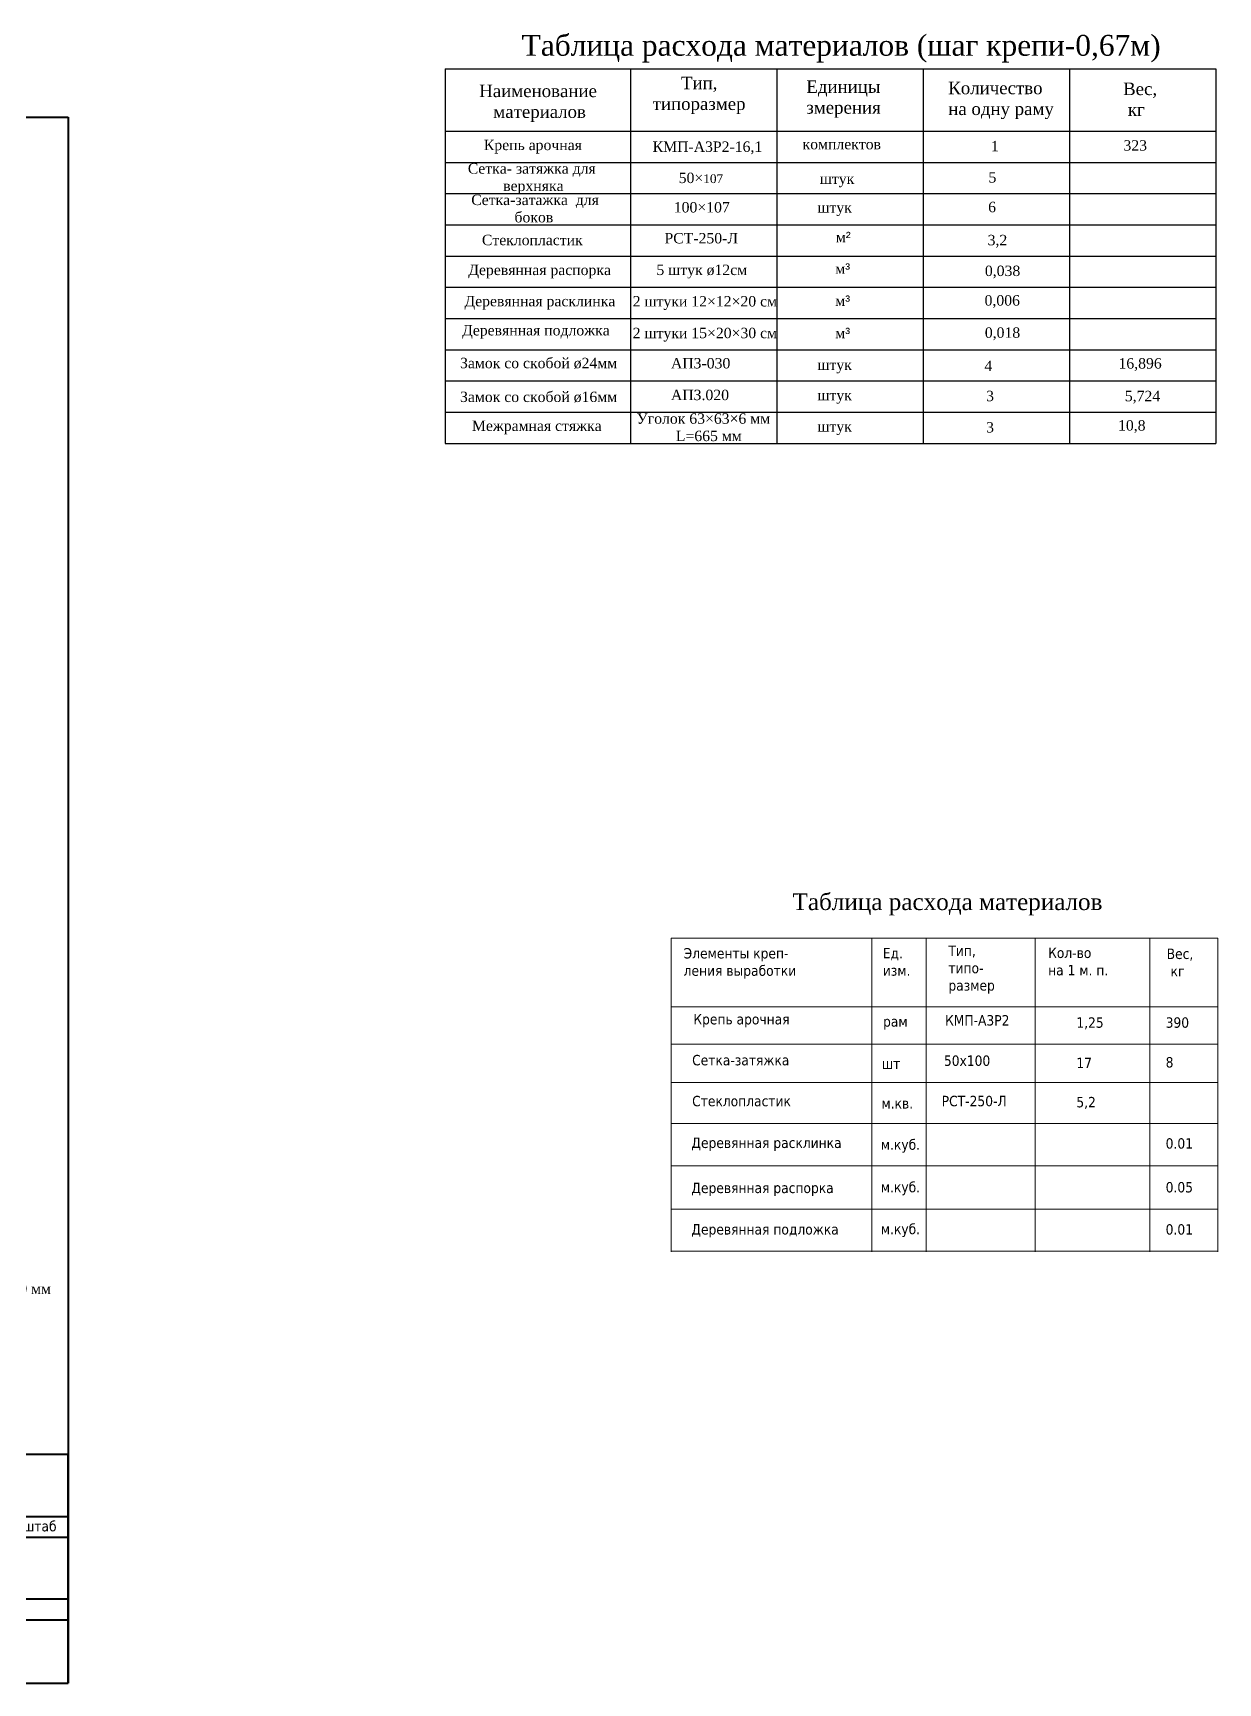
# Model space of a CAD drawing. Header units: millimetres. Extents: x -46762 to 161452, y -66984 to 31524.
# Drawn here: x 14932 to 29167, y 382 to 20206 of the extents above; entities that cross this region are included whole.
import ezdxf

# ---------------------------------------------------------------- set-up
doc = ezdxf.new("R2010")
doc.units = ezdxf.units.MM
doc.header["$LTSCALE"] = 0.5
doc.styles.get("Standard").update_dxf_attribs({"font": 'TIMES.TTF'})
doc.dimstyles.new('ISO-25', dxfattribs={"dimscale": 50, "dimtxt": 2.5, "dimasz": 2.5, "dimexe": 1.25, "dimexo": 0.625, "dimtad": 1, "dimdec": 0, "dimtxsty": 'Standard', "dimcen": 2.5, "dimadec": 0, "dimazin": 0, "dimtfac": 1, "dimtdec": 0, "dimtmove": 0, "dimatfit": 3, "dimfxl": 1, "dimarcsym": 0})

msp = doc.modelspace()

# ---------------------------------------------------------------- linework, layer by layer
at = {"lineweight": 30}
for p, q in [((19882.02, 19776.12), (29141.22, 19776.12)), ((19882.02, 19776.12), (19882.02, 15276.12)), ((22108.99, 19776.12), (22108.99, 19026.12)), ((23866.99, 19776.12), (23866.99, 19026.12)), ((25624.99, 19776.12), (25624.99, 19026.12)), ((27382.99, 19776.12), (27382.99, 19026.12)), ((29141.22, 19776.12), (29141.22, 15276.12)), ((19882.02, 19026.12), (29141.22, 19026.12)), ((19882.02, 15276.12), (29141.22, 15276.12))]:
    msp.add_line(p, q, dxfattribs=at)
for p, q in [((22108.99, 19776.12), (22108.99, 15276.12)), ((23866.99, 19776.12), (23866.99, 15276.12)), ((25624.99, 19776.12), (25624.99, 15276.12)), ((27382.99, 19776.12), (27382.99, 15276.12)), ((19882.02, 18651.12), (29141.22, 18651.12)), ((19882.02, 18276.12), (29141.22, 18276.12)), ((19882.02, 17901.12), (29141.22, 17901.12)), ((19882.02, 17526.12), (29141.22, 17526.12)), ((19882.02, 17151.12), (29141.22, 17151.12)), ((19882.02, 16776.12), (29141.22, 16776.12)), ((19882.02, 16401.12), (29141.22, 16401.12)), ((19882.02, 16026.12), (29141.22, 16026.12)), ((19882.02, 15651.12), (29141.22, 15651.12))]:
    msp.add_line(p, q)
at = {"lineweight": 40}
for p, q in [((-13385.42, 19195.9), (15353.92, 19195.9)), ((15353.92, 19195.9), (15353.92, 382.41)), ((6103.92, 3132.41), (15353.92, 3132.41)), ((15353.92, 382.41), (15353.92, 3132.41)), ((9354.18, 2381.53), (15354.18, 2381.53)), ((12878.16, 2134.74), (15367.88, 2134.74)), ((12878.16, 1393.11), (15363.95, 1393.11)), ((12878.16, 1141.98), (15363.95, 1141.98)), ((-13385.42, 382.41), (15353.92, 382.41))]:
    msp.add_line(p, q, dxfattribs=at)
at = {"lineweight": 20}
for p, q in [((22598.56, 9332.46), (29167.3, 9332.46)), ((22598.56, 9332.46), (22598.56, 5564.44)), ((25008.81, 9332.46), (25008.81, 5564.44)), ((25663.02, 9332.46), (25663.02, 5564.44)), ((26971.44, 9332.46), (26971.44, 5564.44)), ((28348.73, 9332.46), (28348.73, 5564.44)), ((29167.3, 9332.46), (29167.3, 5564.44)), ((22598.56, 8506.29), (29167.3, 8506.29)), ((22598.56, 8058.55), (29167.3, 8058.55)), ((22598.56, 7595.66), (29167.3, 7595.66)), ((22598.56, 7103.84), (29167.3, 7103.84)), ((22598.56, 6597.56), (29167.3, 6597.56)), ((22598.56, 6076.81), (29167.3, 6076.81)), ((22598.56, 5570.52), (29167.3, 5570.52))]:
    msp.add_line(p, q, dxfattribs=at)

# ---------------------------------------------------------------- texts
at = {"attachment_point": 1}
for s, insert, char_height, width in [('{\\fTimes New Roman|b0|i0|c204|p18;Таблица расхода материалов (шаг крепи-0,67м)}', (20801.61, 20182.92), 250, 8153.4235), ('{\\fTimes New Roman|b0|i0|c204|p18;      Тип,\\Pтипоразмер}', (22376.44, 19681.24), 150, 1749.575), ('{\\fTimes New Roman|b0|i0|c204|p18;Единицы \\Pзмерения}', (24222.21, 19636.7), 150, 1758), ('{\\fTimes New Roman|b0|i0|c204|p18;Наименование\\P   материалов}', (20292.18, 19586.01), 150, 7473.7874), ('{\\fTimes New Roman|b0|i0|c204|p18;Количество\\Pна одну раму}', (25926.83, 19620.8), 150, 1749.3951), ('{\\fTimes New Roman|b0|i0|c204|p18;Вес,\\P кг}', (28027.44, 19610.25), 150, 1773.9654), ('{\\fTimes New Roman|b0|i0|c204|p18;Крепь арочная}', (20348.31, 18923.91), 125, 5753.986), ('{\\fTimes New Roman|b0|i0|c204|p18;КМП-А3Р2-16,1}', (22375.94, 18902.99), 125, 1779.2327), ('{\\fTimes New Roman|b0|i0|c204|p18;комплектов}', (24176.72, 18933.67), 125, 1765.9548), ('1', (26440.11, 18910.35), 125, 1242.4831), ('323', (28031.63, 18918.15), 125, 1721.7526), ('{\\fTimes New Roman|b0|i0|c204|p18;Сетка- затяжка для\\P         верхняка}', (20155.7, 18641.02), 125, 2144.5965), ('{\\fTimes New Roman|b0|i0|c204|p18;50×\\H0.8438x;107}', (22688.85, 18528.19), 125, 5484.475), ('{\\fTimes New Roman|b0|i0|c204|p18;штук}', (24383.9, 18519.03), 125, 2352.438), ('{\\fTimes New Roman|b0|i0|c204|p18;5}', (26410.43, 18533.88), 125, 1460.8522), ('{\\fTimes New Roman|b0|i0|c204|p18;Сетка-затажка  для \\P           боков}', (20196.87, 18264.06), 125, 7814.1229), ('{\\fTimes New Roman|b0|i0|c204|p18;100×107}', (22629.77, 18174.79), 125, 2956.9548), ('{\\fTimes New Roman|b0|i0|c204|p18;штук}', (24355.05, 18173.17), 125, 2352.438), ('{\\fTimes New Roman|b0|i0|c204|p18;6}', (26406.31, 18178.02), 125, 2712.514), ('{\\fTimes New Roman|b0|i0|c204|p18;Стеклопластик}', (20324.81, 17782.04), 125, 4846.6742), ('{\\fTimes New Roman|b0|i0|c204|p18;РСТ-250-Л}', (22518.11, 17803.42), 125, 2011.4233), ('{\\fTimes New Roman|b0|i0|c204|p18;м\\fArial|b0|i0|c204|p32;²}', (24577.23, 17817.37), 125, 2415.6028), ('{\\fTimes New Roman|b0|i0|c204|p18;3,2}', (26400.15, 17781.03), 125, 2765.7784), ('{\\fTimes New Roman|b0|i0|c204|p18;штук}', (24355.05, 16282.84), 125, 2352.438), ('{\\fTimes New Roman|b0|i0|c204|p18;штук}', (24355.05, 15918.21), 125, 2352.438), ('{\\fTimes New Roman|b0|i0|c204|p18;Уголок 63×63×}6{\\fTimes New Roman|b0|i0|c204|p18; мм} \\P{\\fTimes New Roman|b0|i0|c204|p18;          }L=665{\\fTimes New Roman|b0|i0|c204|p18; мм}', (22182.96, 15636.45), 125, 3154.0618), ('{\\fTimes New Roman|b0|i0|c204|p18;штук}', (24355.05, 15542.06), 125, 2352.438)]:
    msp.add_mtext(s, dxfattribs=dict(at, insert=insert, char_height=char_height, width=width))
at = {"lineweight": 9, "char_height": 125, "attachment_point": 1}
for s, insert, width in [('{\\fTimes New Roman|b0|i0|c204|p18;Деревянная распорка}', (20161.15, 17422.67), 6433.5621), ('5 {\\fTimes New Roman|b0|i0|c204|p18;штук ø12см}', (22421.38, 17423.27), 2362.7404), ('{\\fTimes New Roman|b0|i0|c204|p18;м\\fArial|b0|i0|c204|p32;³}', (24569.71, 17438.16), 2206.9992), ('{\\fTimes New Roman|b0|i0|c204|p18;0,038}', (26367.28, 17411.29), 2326.7596), ('{\\fTimes New Roman|b0|i0|c204|p18;м\\fArial|b0|i0|c204|p32;³}', (24569.71, 17052.98), 2206.9992), ('{\\fTimes New Roman|b0|i0|c204|p18;0,006}', (26363.19, 17056.36), 3270.522), ('{\\fTimes New Roman|b0|i0|c204|p18;Деревянная расклинка}', (20115.08, 17047.7), 9686.1941), ('{\\fTimes New Roman|b0|i0|c204|p18;2 штуки 12×12×20 см}', (22136.33, 17045.3), 3133.8324), ('{\\fTimes New Roman|b0|i0|c204|p18;Деревянная подложка}', (20087.03, 16697.7), 4711.4284), ('{\\fTimes New Roman|b0|i0|c204|p18;2 штуки 15×20×30 см}', (22136.33, 16664.54), 3133.8324), ('{\\fTimes New Roman|b0|i0|c204|p18;м\\fArial|b0|i0|c204|p32;³}', (24569.71, 16664.45), 2206.9992), ('{\\fTimes New Roman|b0|i0|c204|p18;0,018}', (26366.25, 16668.89), 1526.4061), ('{\\fTimes New Roman|b0|i0|c204|p18;Замок со скобой ø24мм}', (20062.26, 16303.84), 3504.4544), ('{\\fTimes New Roman|b0|i0|c204|p18;АПЗ-030}', (22595.66, 16301.32), 2388.3637), ('{\\fTimes New Roman|b0|i0|c204|p18;4}', (26360.82, 16269.53), 2409.1682), ('{\\fTimes New Roman|b0|i0|c204|p18;16,896}', (27971.95, 16299.62), 3252.3771), ('{\\fTimes New Roman|b0|i0|c204|p18;Замок со скобой ø16мм}', (20062.26, 15897.61), 3504.4544), ('{\\fTimes New Roman|b0|i0|c204|p18;АПЗ.020}', (22595.66, 15920.32), 2388.3637), ('{\\fTimes New Roman|b0|i0|c204|p18;3}', (26381.79, 15907.59), 1603.0061), ('{\\fTimes New Roman|b0|i0|c204|p18;5,724}', (28048.12, 15907.07), 3566.0268), ('{\\fTimes New Roman|b0|i0|c204|p18;    Межрамная стяжка}', (20016.36, 15550.34), 4635.8349), ('{\\fTimes New Roman|b0|i0|c204|p18;3}', (26381.79, 15531.45), 1603.0061), ('{\\fTimes New Roman|b0|i0|c204|p18;10,8}', (27966.44, 15554.45), 3663.0924)]:
    msp.add_mtext(s, dxfattribs=dict(at, insert=insert, width=width))
at = {"lineweight": 5, "attachment_point": 1}
for s, insert, char_height, width in [('{\\fTimes New Roman|b0|i0|c204|p18;Таблица расхода материалов}', (24055.97, 9868.66), 200, 6219.04), ('{\\fTahoma|b0|i0|c204|p32;Элементы креп-\\Pления выработки}', (22748.19, 9212.15), 125, 2744.095), ('{\\fTahoma|b0|i0|c204|p32;Ед.\\Pизм.}', (25140.4, 9213.82), 125, 568.94), ('{\\fTahoma|b0|i0|c204|p32;Тип,\\Pтипо-\\Pразмер}', (25928.6, 9243.03), 125, 1185.38), ('{\\fTahoma|b0|i0|c204|p32;Кол-во\\Pна 1 м. п.}', (27126.59, 9217.83), 125, 1084.495), ('{\\fTahoma|b0|i0|c204|p32;Вес,\\P кг}', (28550.83, 9205.98), 125, 680.965), ('{\\fTahoma|b0|i0|c204|p32;Крепь арочная}', (22864.79, 8420.18), 125, 2244.085), ('{\\fTahoma|b0|i0|c204|p34;рам}', (25143.7, 8393), 125, 600.825), ('{\\fTahoma|b0|i0|c204|p34;КМП-А3Р2}', (25888.51, 8406.89), 125, 1172.71), ('{\\fTahoma|b0|i0|c204|p34;1,25}', (27465.61, 8379.96), 125, 930.08), ('{\\fTahoma|b0|i0|c0|p34;390}', (28538.6, 8379.96), 125, 930.08), ('{\\fTahoma|b0|i0|c204|p32;Сетка-затяжка}', (22850.31, 7928.36), 125, 2273.04), ('{\\fTahoma|b0|i0|c204|p34;шт}', (25129.67, 7885.88), 125, 441.735), ('{\\fTahoma|b0|i0|c204|p34;50х100}', (25875.03, 7922.06), 125, 970.52), ('{\\fTahoma|b0|i0|c204|p34;17}', (27465.61, 7895.12), 125, 930.08), ('{\\fTahoma|b0|i0|c0|p34;8}', (28538.6, 7902.4), 125, 930.08), ('{\\fTahoma|b0|i0|c204|p32;Стеклопластик}', (22850.31, 7436.54), 125, 2301.995), ('{\\fTahoma|b0|i0|c204|p34;м.кв.}', (25123.95, 7408.85), 125, 472.93), ('{\\fTahoma|b0|i0|c204|p34;РСТ-250-Л}', (25848.08, 7437.22), 125, 1024.435), ('{\\fTahoma|b0|i0|c204|p34;5,2}', (27465.61, 7423.76), 125, 930.08), ('{\\fTahoma|b0|i0|c204|p32;Деревянная расклинка}', (22841.44, 6935.22), 125, 2359.365), ('{\\fTahoma|b0|i0|c204|p34;м.куб.}', (25116.32, 6913.48), 125, 472.93), ('{\\fTahoma|b0|i0|c0|p34;0.01}', (28538.6, 6927.81), 125, 930.08), ('{\\fTahoma|b0|i0|c204|p32;Деревянная распорка}', (22841.44, 6393.48), 125, 2359.365), ('{\\fTahoma|b0|i0|c204|p34;м.куб.}', (25116.32, 6402.85), 125, 472.93), ('{\\fTahoma|b0|i0|c0|p34;0.0\\fTahoma|b0|i0|c204|p34;5\\fTahoma|b0|i0|c0|p34;}', (28538.6, 6401.53), 125, 930.08), ('{\\fTahoma|b0|i0|c204|p32;Деревянная подложка}', (22841.44, 5895.67), 125, 2359.365), ('{\\fTahoma|b0|i0|c204|p34;м.куб.}', (25116.32, 5899.85), 125, 472.93), ('{\\fTahoma|b0|i0|c0|p34;0.01}', (28538.6, 5894.74), 125, 930.08)]:
    msp.add_mtext(s, dxfattribs=dict(at, insert=insert, char_height=char_height, width=width))
at = {"insert": (13074.58, 5389.61), "char_height": 125, "attachment_point": 1}
msp.add_mtext('{\\fTimes New Roman|b0|i0|c204|p18;Трубопровод\\Pсжатого воздуха %%c150 мм}', dxfattribs=at)
at = {"linetype": 'Continuous', "lineweight": 30, "insert": (14530.41, 2329.3), "char_height": 125, "width": 801.495, "attachment_point": 1}
msp.add_mtext('{\\fTahoma|b0|i0|c204|p32;масштаб}', dxfattribs=at)

# ---------------------------------------------------------------- leaders
at = {"lineweight": 15, "annotation_type": 0, "has_hookline": 1, "hookline_direction": 0, "text_width": 2016.85}
msp.add_leader([(11880.97, 4673.22), (12918.33, 5327.11), (13043.33, 5327.11)], dimstyle='ISO-25', override={"dimgap": 0.625, "dimtad": 0}, dxfattribs=at)

doc.saveas('drawing.dxf')
